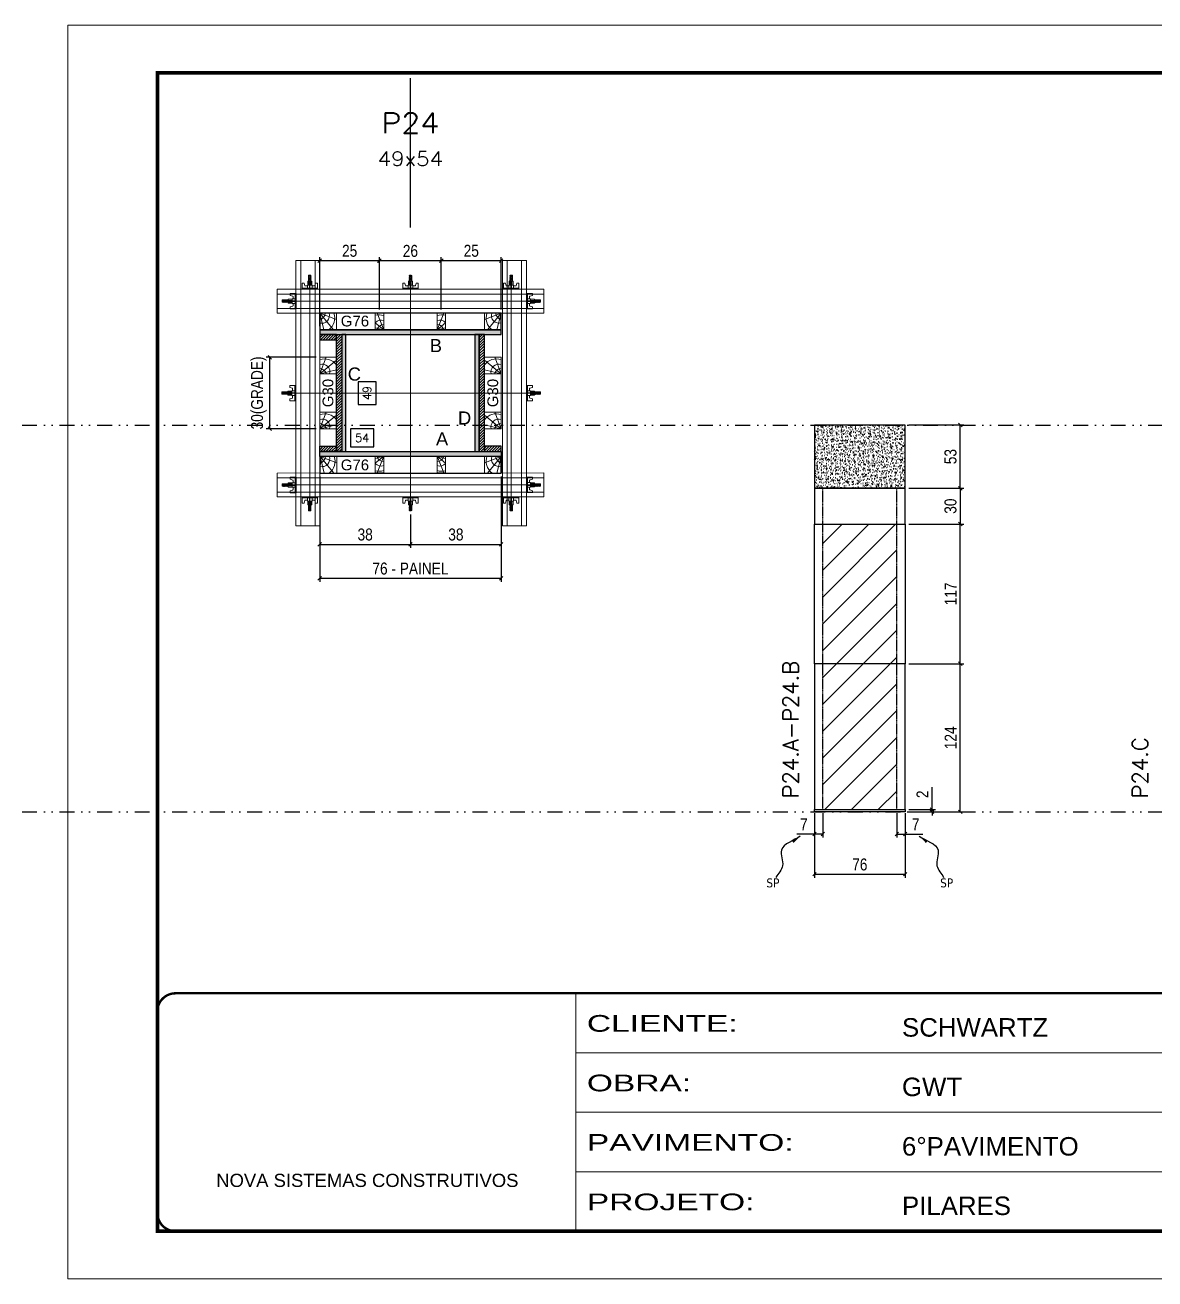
# Model space of a CAD drawing. Extents: x 13770 to 23315, y 867 to 16997.
# Drawn here: x 19119 to 20065, y 8907 to 9957 of the extents above; entities that cross this region are included whole.
import ezdxf
from ezdxf.enums import TextEntityAlignment as Align

# ---------------------------------------------------------------- set-up
doc = ezdxf.new("R2010")
doc.units = 0
for name, pattern in [('CONTINUO', [0]), ('DASHED', [0.75, 0.5, -0.25]), ('DIVIDE2', [0.625, 0.25, -0.125, 0, -0.125, 0, -0.125]), ('HIDDEN', [0.375, 0.25, -0.125])]:
    doc.linetypes.add(name, pattern=pattern)
for name, color, linetype in [('CHAPA', 1, 'Continuous'), ('COTA', 241, 'Continuous'), ('MEIO_PONT', 93, 'Continuous'), ('Nível', 160, 'Continuous'), ('Painéis', 200, 'Continuous'), ('SARRAFO', 251, 'Continuous'), ('Sarrafo de Pressão', 42, 'HIDDEN'), ('texto', 7, 'Continuous'), ('Texto de Titulo', 7, 'Continuous'), ('Texto Qtd Sarr', 242, 'Continuous'), ('TEXTO_GERAL', 7, 'Continuous')]:
    doc.layers.add(name, color=color, linetype=linetype)
for name, color, linetype, lineweight in [('Folhas', 255, 'Continuous', 9), ('Hachura', 251, 'Continuous', 9), ('Madeira', 126, 'Continuous', 18), ('Perfil Metálico', 224, 'Continuous', 18), ('SARRAFO DE PRESSAO', 251, 'DASHED', 9), ('Texto Seção', 7, 'Continuous', 15)]:
    doc.layers.add(name, color=color, linetype=linetype, lineweight=lineweight)
doc.styles.add('ARIAL', font='arial.ttf')
doc.styles.add('COTA TECNICA', font='techl___.ttf', dxfattribs={"height": 10})
doc.styles.add('COTA TECNICA 2X', font='techl___.ttf', dxfattribs={"height": 10})
doc.styles.add('COTA TECNICA-50', font='techl___.ttf', dxfattribs={"height": 10})
doc.styles.add('REGUA-120', font='ROMANS.shx', dxfattribs={"height": 15})
doc.styles.add('ROMANS', font='romans.shx')
doc.styles.add('SANSSERIF', font='sas_____.pfb')
doc.styles.get("Standard").update_dxf_attribs({"font": 'arial.ttf'})
doc.styles.add('Tecnologia', font='')
doc.styles.get('Tecnologia').set_extended_font_data('Forgotten Futurist')
doc.dimstyles.new('COTA PAINEL-50', dxfattribs={"dimtxt": 10, "dimasz": 3, "dimexe": 3, "dimexo": 3, "dimgap": 3, "dimtad": 1, "dimdec": 1, "dimzin": 12, "dimdsep": 46, "dimtxsty": 'COTA TECNICA-50', "dimblk1": 'OBLIQUE', "dimblk2": 'OBLIQUE', "dimsah": 1, "dimcen": 0.9, "dimclrd": 4, "dimclre": 4, "dimclrt": 240, "dimadec": 1, "dimazin": 3, "dimtfac": 1, "dimtdec": 1, "dimtmove": 0, "dimatfit": 3, "dimfxl": 1, "dimtolj": 1, "dimtzin": 12, "dimarcsym": 0})
doc.dimstyles.new('PAINEL', dxfattribs={"dimtxt": 10, "dimasz": 3, "dimexe": 3, "dimexo": 3, "dimgap": 3, "dimtad": 1, "dimdec": 1, "dimzin": 12, "dimdsep": 46, "dimtxsty": 'COTA TECNICA', "dimblk1": 'OBLIQUE', "dimblk2": 'OBLIQUE', "dimsah": 1, "dimcen": 0.9, "dimclrd": 4, "dimclre": 4, "dimclrt": 240, "dimadec": 1, "dimazin": 3, "dimtfac": 1, "dimtdec": 1, "dimtmove": 0, "dimatfit": 3, "dimfxl": 1, "dimtolj": 1, "dimtzin": 12, "dimarcsym": 0})
doc.dimstyles.new('SECAO PILAR', dxfattribs={"dimtxt": 10, "dimasz": 3, "dimexe": 3, "dimexo": 3, "dimgap": 3, "dimtad": 1, "dimdec": 1, "dimlfac": 0.5, "dimzin": 12, "dimdsep": 46, "dimtxsty": 'COTA TECNICA 2X', "dimblk1": 'OBLIQUE', "dimblk2": 'OBLIQUE', "dimsah": 1, "dimcen": 0.9, "dimclrd": 256, "dimclre": 256, "dimclrt": 256, "dimadec": 1, "dimazin": 3, "dimtfac": 1, "dimtdec": 1, "dimtmove": 0, "dimatfit": 3, "dimfxl": 1, "dimtolj": 1, "dimtzin": 12, "dimarcsym": 0})
doc.dimstyles.new('SECÇÃO 2', dxfattribs={"dimtxt": 7, "dimasz": 6, "dimexe": 0.18, "dimexo": 2, "dimgap": -4, "dimtad": 3, "dimdec": 1, "dimlfac": 0.5, "dimzin": 12, "dimdsep": 46, "dimtxsty": 'ROMANS', "dimblk": 'ARCHTICK', "dimcen": 0.09, "dimse1": 1, "dimse2": 1, "dimsd1": 1, "dimsd2": 1, "dimclrd": 180, "dimclre": 5, "dimclrt": 1, "dimadec": 0, "dimazin": 3, "dimtfac": 1, "dimtdec": 1, "dimtofl": 0, "dimtmove": 0, "dimatfit": 3, "dimldrblk": 'ARCHTICK', "dimfxl": 1, "dimtolj": 1, "dimtzin": 0, "dimarcsym": 0})
doc.dimstyles.get("Standard").update_dxf_attribs({"dimtxt": 0.18, "dimasz": 0.18, "dimexe": 0.18, "dimexo": 0.0625, "dimgap": 0.09, "dimtad": 0, "dimtih": 1, "dimtoh": 1, "dimdec": 4, "dimzin": 0, "dimdsep": 46, "dimtxsty": 'Standard', "dimcen": 0.09, "dimadec": 0, "dimazin": 0, "dimtfac": 1, "dimtdec": 4, "dimtofl": 0, "dimtmove": 0, "dimatfit": 3, "dimfxl": 1, "dimtolj": 1, "dimtzin": 0, "dimarcsym": 0})

# ---------------------------------------------------------------- blocks, each defined once
blk = doc.blocks.new('9999999999')
at = {"color": 30, "linetype": 'CONTINUO'}
for p, q in [((98564.6, 34230.2), (98564.6, 34429.4)), ((98564.6, 34379.6), (99584, 34379.6)), ((98564.6, 34329.8), (99488, 34329.8)), ((99584, 34329.8), (99488, 34329.8)), ((99488, 34329.8), (99488, 34230.2)), ((98564.6, 34280), (99488, 34280))]:
    blk.add_line(p, q, dxfattribs=at)
at = {"color": 30, "linetype": 'CONTINUO', "const_width": 2}
blk.add_lwpolyline([(99584, 34230.2), (99584, 34414.4, 0.414214), (99569, 34429.4), (98229, 34429.4, 0.414214), (98214, 34414.4), (98214, 34245.2, 0.414214), (98229, 34230.2), (99584, 34230.2)], format="xyb", dxfattribs=at)
at = {"layer": 'Folhas'}
blk.add_lwpolyline([(98139, 34190.2), (99624, 34190.2), (99624, 35240.2), (98139, 35240.2)], close=True, dxfattribs=at)
at = {"layer": 'Folhas', "color": 30, "const_width": 3}
blk.add_lwpolyline([(98214, 34230.2), (99584, 34230.2), (99584, 35200.2), (98214, 35200.2)], close=True, dxfattribs=at)
at = {"color": 7, "linetype": 'Continuous', "ltscale": 5, "style": 'ARIAL'}
for s, height, p in [('SCHWARTZ', 15.48, (98837.7, 34393.1)), ('GWT', 15.48, (98837.7, 34343.3)), ('6°PAVIMENTO', 15.483, (98837.7, 34293.5)), ('NOVA SISTEMAS CONSTRUTIVOS', 11.059, (98263.2, 34267.2)), ('PILARES', 15.48, (98837.7, 34243.7))]:
    blk.add_text(s, height=height, dxfattribs=at).set_placement(p)
at = {"layer": 'Folhas', "color": 7, "style": 'Tecnologia', "width": 1.5}
for s, p in [('CLIENTE:', (98573.7, 34397.2)), ('OBRA:', (98573.7, 34347.3)), ('PAVIMENTO:', (98573.7, 34297.5)), ('PROJETO:', (98573.7, 34247.7))]:
    blk.add_text(s, height=14, dxfattribs=at).set_placement(p)
blk = doc.blocks.new('titulo1')
at = {"layer": 'Defpoints', "color": 252, "linetype": 'HIDDEN', "ltscale": 2}
blk.add_line((0, 0), (0, 125), dxfattribs=at)
at = {"layer": 'Defpoints', "style": 'ROMANS', "oblique": 15}
blk.add_attdef('FOLHA', text='', height=10, dxfattribs=at).set_placement((0, 15.6), align=Align.MIDDLE_CENTER)
at = {"layer": 'Texto Qtd Sarr', "color": 3, "style": 'ROMANS', "oblique": 15}
for tag, height, p in [('TITULO', 17, (0, 71.4)), ('SEÇÃO', 12, (0, 41.5))]:
    blk.add_attdef(tag, text='', height=height, dxfattribs=at).set_placement(p, align=Align.MIDDLE_CENTER)
blk = doc.blocks.new('_Oblique')
at = {"color": 0, "linetype": 'ByBlock', "lineweight": -2}
blk.add_line((-0.5, -0.5), (0.5, 0.5), dxfattribs=at)
blk = doc.blocks.new('*D499')
at = {"layer": 'COTA', "color": 4, "lineweight": -2, "transparency": 16777216}
for p, q in [((19779.9, 9297.2), (19779.9, 9243)), ((19855.9, 9297.2), (19855.9, 9243)), ((19779.9, 9246), (19855.9, 9246))]:
    blk.add_line(p, q, dxfattribs=at)
at = {"layer": 'Defpoints', "color": 0, "transparency": 16777216}
for p in [(19779.9, 9300.2), (19855.9, 9300.2), (19855.9, 9246)]:
    blk.add_point(p, dxfattribs=at)
at = {"layer": 'COTA', "color": 4, "lineweight": -2, "transparency": 16777216, "xscale": 3, "yscale": 3, "zscale": 3, "rotation": 180}
blk.add_blockref('_Oblique', (19779.9, 9246), dxfattribs=at)
at = {"layer": 'COTA', "color": 4, "lineweight": -2, "transparency": 16777216, "xscale": 3, "yscale": 3, "zscale": 3}
blk.add_blockref('_Oblique', (19855.9, 9246), dxfattribs=at)
at = {"layer": 'COTA', "color": 240, "transparency": 16777216, "insert": (19817.9, 9254.1), "char_height": 10, "attachment_point": 5, "style": 'COTA TECNICA'}
blk.add_mtext('\\A1;76', dxfattribs=at)
blk = doc.blocks.new('*D500')
at = {"layer": 'COTA', "color": 4, "lineweight": -2, "transparency": 16777216}
for p, q in [((19858.9, 9422.2), (19905.1, 9422.2)), ((19902.1, 9298.2), (19902.1, 9422.2)), ((19858.9, 9298.2), (19905.1, 9298.2))]:
    blk.add_line(p, q, dxfattribs=at)
at = {"layer": 'Defpoints', "color": 0, "transparency": 16777216}
for p in [(19855.9, 9422.2), (19902.1, 9422.2), (19855.9, 9298.2)]:
    blk.add_point(p, dxfattribs=at)
at = {"layer": 'COTA', "color": 4, "lineweight": -2, "transparency": 16777216, "xscale": 3, "yscale": 3, "zscale": 3}
for p, rotation in [((19902.1, 9422.2), 90), ((19902.1, 9298.2), 270)]:
    blk.add_blockref('_Oblique', p, dxfattribs=dict(at, rotation=rotation))
at = {"layer": 'COTA', "color": 240, "transparency": 16777216, "insert": (19894, 9360.2), "char_height": 10, "attachment_point": 5, "rotation": 90, "style": 'COTA TECNICA-50'}
blk.add_mtext('\\A1;124', dxfattribs=at)
blk = doc.blocks.new('*D501')
at = {"layer": 'COTA', "color": 4, "lineweight": -2, "transparency": 16777216}
for p, q in [((19878.4, 9300.2), (19878.4, 9319)), ((19858.9, 9300.2), (19881.4, 9300.2)), ((19858.9, 9298.2), (19881.4, 9298.2)), ((19878.4, 9298.2), (19878.4, 9300.2)), ((19878.4, 9298.2), (19878.4, 9295.2))]:
    blk.add_line(p, q, dxfattribs=at)
at = {"layer": 'Defpoints', "color": 0, "transparency": 16777216}
for p in [(19855.9, 9300.2), (19855.9, 9298.2), (19878.4, 9298.2)]:
    blk.add_point(p, dxfattribs=at)
at = {"layer": 'COTA', "color": 4, "lineweight": -2, "transparency": 16777216, "xscale": 3, "yscale": 3, "zscale": 3}
for p, rotation in [((19878.4, 9300.2), 270), ((19878.4, 9298.2), 90)]:
    blk.add_blockref('_Oblique', p, dxfattribs=dict(at, rotation=rotation))
at = {"layer": 'COTA', "color": 240, "transparency": 16777216, "insert": (19870.4, 9312.9), "char_height": 10, "attachment_point": 5, "rotation": 90, "style": 'COTA TECNICA-50'}
blk.add_mtext('\\A1;2', dxfattribs=at)
blk = doc.blocks.new('*D511')
at = {"layer": 'COTA', "color": 4, "linetype": 'ByBlock', "lineweight": -2, "transparency": 16777216}
for p, q in [((19858.9, 9539.2), (19905.1, 9539.2)), ((19902.1, 9422.2), (19902.1, 9539.2)), ((19858.9, 9422.2), (19905.1, 9422.2))]:
    blk.add_line(p, q, dxfattribs=at)
at = {"layer": 'Defpoints', "color": 0, "linetype": 'ByBlock', "transparency": 16777216}
for p in [(19855.9, 9539.2), (19902.1, 9539.2), (19855.9, 9422.2)]:
    blk.add_point(p, dxfattribs=at)
at = {"layer": 'COTA', "color": 4, "linetype": 'ByBlock', "lineweight": -2, "transparency": 16777216, "xscale": 3, "yscale": 3, "zscale": 3}
for p, rotation in [((19902.1, 9539.2), 90), ((19902.1, 9422.2), 270)]:
    blk.add_blockref('_Oblique', p, dxfattribs=dict(at, rotation=rotation))
at = {"layer": 'COTA', "color": 240, "linetype": 'ByBlock', "transparency": 16777216, "insert": (19894, 9480.7), "char_height": 10, "attachment_point": 5, "rotation": 90, "style": 'COTA TECNICA'}
blk.add_mtext('\\A1;117', dxfattribs=at)
blk = doc.blocks.new('*D502')
at = {"layer": 'COTA', "color": 4, "lineweight": -2, "transparency": 16777216}
for p, q in [((19779.9, 9295.2), (19779.9, 9276.6)), ((19786.9, 9297.2), (19786.9, 9276.6)), ((19779.9, 9279.6), (19765.1, 9279.6)), ((19786.9, 9279.6), (19779.9, 9279.6))]:
    blk.add_line(p, q, dxfattribs=at)
at = {"layer": 'Defpoints', "color": 0, "transparency": 16777216}
for p in [(19779.9, 9298.2), (19786.9, 9300.2), (19779.9, 9279.6)]:
    blk.add_point(p, dxfattribs=at)
at = {"layer": 'COTA', "color": 4, "lineweight": -2, "transparency": 16777216, "xscale": 3, "yscale": 3, "zscale": 3, "rotation": 180}
blk.add_blockref('_Oblique', (19779.9, 9279.6), dxfattribs=at)
at = {"layer": 'COTA', "color": 4, "lineweight": -2, "transparency": 16777216, "xscale": 3, "yscale": 3, "zscale": 3}
blk.add_blockref('_Oblique', (19786.9, 9279.6), dxfattribs=at)
at = {"layer": 'COTA', "color": 240, "transparency": 16777216, "insert": (19771, 9287.7), "char_height": 10, "attachment_point": 5, "style": 'COTA TECNICA-50'}
blk.add_mtext('\\A1;7', dxfattribs=at)
blk = doc.blocks.new('*D503')
at = {"layer": 'COTA', "color": 4, "lineweight": -2, "transparency": 16777216}
for p, q in [((19848.9, 9297.2), (19848.9, 9276.6)), ((19855.9, 9295.2), (19855.9, 9276.6)), ((19848.9, 9279.6), (19855.9, 9279.6)), ((19855.9, 9279.6), (19870.6, 9279.6))]:
    blk.add_line(p, q, dxfattribs=at)
at = {"layer": 'Defpoints', "color": 0, "transparency": 16777216}
for p in [(19848.9, 9300.2), (19855.9, 9298.2), (19855.9, 9279.6)]:
    blk.add_point(p, dxfattribs=at)
at = {"layer": 'COTA', "color": 4, "lineweight": -2, "transparency": 16777216, "xscale": 3, "yscale": 3, "zscale": 3, "rotation": 180}
blk.add_blockref('_Oblique', (19848.9, 9279.6), dxfattribs=at)
at = {"layer": 'COTA', "color": 4, "lineweight": -2, "transparency": 16777216, "xscale": 3, "yscale": 3, "zscale": 3}
blk.add_blockref('_Oblique', (19855.9, 9279.6), dxfattribs=at)
at = {"layer": 'COTA', "color": 240, "transparency": 16777216, "insert": (19864.7, 9287.7), "char_height": 10, "attachment_point": 5, "style": 'COTA TECNICA-50'}
blk.add_mtext('\\A1;7', dxfattribs=at)
blk = doc.blocks.new('*D504')
at = {"layer": 'COTA', "color": 4, "lineweight": -2, "transparency": 16777216}
for p, q in [((19858.9, 9622.2), (19905.1, 9622.2)), ((19902.1, 9569.2), (19902.1, 9622.2)), ((19858.9, 9569.2), (19905.1, 9569.2))]:
    blk.add_line(p, q, dxfattribs=at)
at = {"layer": 'Defpoints', "color": 0, "transparency": 16777216}
for p in [(19855.9, 9622.2), (19902.1, 9622.2), (19855.9, 9569.2)]:
    blk.add_point(p, dxfattribs=at)
at = {"layer": 'COTA', "color": 4, "lineweight": -2, "transparency": 16777216, "xscale": 3, "yscale": 3, "zscale": 3}
for p, rotation in [((19902.1, 9622.2), 90), ((19902.1, 9569.2), 270)]:
    blk.add_blockref('_Oblique', p, dxfattribs=dict(at, rotation=rotation))
at = {"layer": 'COTA', "color": 240, "transparency": 16777216, "insert": (19893.9, 9595.7), "char_height": 10, "attachment_point": 5, "rotation": 90, "style": 'COTA TECNICA'}
blk.add_mtext('\\A1;53', dxfattribs=at)
blk = doc.blocks.new('*D641')
at = {"layer": 'COTA', "color": 180, "lineweight": -2, "transparency": 16777216}
for p, q in [((19412.6, 9658.4), (19397.6, 9658.4)), ((19397.6, 9658.4), (19397.6, 9639.4)), ((19412.6, 9639.4), (19412.6, 9658.4)), ((19397.6, 9639.4), (19412.6, 9639.4))]:
    blk.add_line(p, q, dxfattribs=at)
at = {"layer": 'Defpoints', "color": 0, "transparency": 16777216}
for p in [(19414.7, 9697.9), (19414.7, 9599.9), (19416.6, 9599.9)]:
    blk.add_point(p, dxfattribs=at)
at = {"layer": 'COTA', "color": 1, "transparency": 16777216, "insert": (19405.1, 9648.9), "char_height": 7, "attachment_point": 5, "rotation": 90, "style": 'ROMANS'}
blk.add_mtext('\\A1;49', dxfattribs=at)
blk = doc.blocks.new('_ArchTick')
at = {"color": 0, "linetype": 'ByBlock', "const_width": 0.15}
blk.add_lwpolyline([(-0.5, -0.5), (0.5, 0.5)], dxfattribs=at)
blk = doc.blocks.new('*D642')
at = {"layer": 'COTA', "color": 180, "lineweight": -2, "transparency": 16777216}
for p, q in [((19410.8, 9618.9), (19391.1, 9618.9)), ((19391.1, 9618.9), (19391.1, 9603.9)), ((19410.8, 9603.9), (19410.8, 9618.9)), ((19391.1, 9603.9), (19410.8, 9603.9))]:
    blk.add_line(p, q, dxfattribs=at)
at = {"layer": 'Defpoints', "color": 0, "transparency": 16777216}
for p in [(19387.4, 9599.9), (19495.4, 9599.9), (19495.4, 9599.9)]:
    blk.add_point(p, dxfattribs=at)
at = {"layer": 'COTA', "color": 1, "transparency": 16777216, "insert": (19401, 9611.4), "char_height": 7, "attachment_point": 5, "style": 'ROMANS'}
blk.add_mtext('\\A1;54', dxfattribs=at)
blk = doc.blocks.new('*D643')
at = {"layer": 'COTA', "lineweight": -2, "transparency": 16777216}
for p, q in [((19365.4, 9578.9), (19365.4, 9490.8)), ((19517.4, 9579), (19517.4, 9490.8)), ((19365.4, 9493.8), (19517.4, 9493.8))]:
    blk.add_line(p, q, dxfattribs=at)
at = {"layer": 'Defpoints', "color": 0, "transparency": 16777216}
for p in [(19365.4, 9581.9), (19517.4, 9582), (19517.4, 9493.8)]:
    blk.add_point(p, dxfattribs=at)
at = {"layer": 'COTA', "lineweight": -2, "transparency": 16777216, "xscale": 3, "yscale": 3, "zscale": 3, "rotation": 180}
blk.add_blockref('_Oblique', (19365.4, 9493.8), dxfattribs=at)
at = {"layer": 'COTA', "lineweight": -2, "transparency": 16777216, "xscale": 3, "yscale": 3, "zscale": 3}
blk.add_blockref('_Oblique', (19517.4, 9493.8), dxfattribs=at)
at = {"layer": 'COTA', "transparency": 16777216, "insert": (19441.4, 9501.9), "char_height": 10, "attachment_point": 5, "style": 'COTA TECNICA 2X'}
blk.add_mtext('\\A1;76 - PAINEL', dxfattribs=at)
blk = doc.blocks.new('*D644')
at = {"layer": 'COTA', "lineweight": -2, "transparency": 16777216}
for p, q in [((19362.4, 9678.9), (19320.6, 9678.9)), ((19323.6, 9619), (19323.6, 9678.9)), ((19362.5, 9619), (19320.6, 9619))]:
    blk.add_line(p, q, dxfattribs=at)
at = {"layer": 'Defpoints', "color": 0, "transparency": 16777216}
for p in [(19323.6, 9678.9), (19365.4, 9678.9), (19365.5, 9619)]:
    blk.add_point(p, dxfattribs=at)
at = {"layer": 'COTA', "lineweight": -2, "transparency": 16777216, "xscale": 3, "yscale": 3, "zscale": 3}
for p, rotation in [((19323.6, 9678.9), 90), ((19323.6, 9619), 270)]:
    blk.add_blockref('_Oblique', p, dxfattribs=dict(at, rotation=rotation))
at = {"layer": 'COTA', "transparency": 16777216, "insert": (19314.4, 9649), "char_height": 10, "attachment_point": 5, "rotation": 90, "style": 'COTA TECNICA 2X'}
blk.add_mtext('\\A1;30(GRADE)', dxfattribs=at)
blk = doc.blocks.new('*D645')
at = {"layer": 'COTA', "lineweight": -2, "transparency": 16777216}
for p, q in [((19365.4, 9578.9), (19365.4, 9519.2)), ((19441.5, 9547.1), (19441.5, 9519.2)), ((19365.4, 9522.2), (19441.5, 9522.2))]:
    blk.add_line(p, q, dxfattribs=at)
at = {"layer": 'Defpoints', "color": 0, "transparency": 16777216}
for p in [(19365.4, 9581.9), (19441.5, 9550.1), (19441.5, 9522.2)]:
    blk.add_point(p, dxfattribs=at)
at = {"layer": 'COTA', "lineweight": -2, "transparency": 16777216, "xscale": 3, "yscale": 3, "zscale": 3, "rotation": 180}
blk.add_blockref('_Oblique', (19365.4, 9522.2), dxfattribs=at)
at = {"layer": 'COTA', "lineweight": -2, "transparency": 16777216, "xscale": 3, "yscale": 3, "zscale": 3}
blk.add_blockref('_Oblique', (19441.5, 9522.2), dxfattribs=at)
at = {"layer": 'COTA', "transparency": 16777216, "insert": (19403.5, 9530.4), "char_height": 10, "attachment_point": 5, "style": 'COTA TECNICA 2X'}
blk.add_mtext('\\A1;38', dxfattribs=at)
blk = doc.blocks.new('*D646')
at = {"layer": 'COTA', "lineweight": -2, "transparency": 16777216}
for p, q in [((19517.4, 9578.9), (19517.4, 9519.2)), ((19441.5, 9547.1), (19441.5, 9519.2)), ((19441.5, 9522.2), (19517.4, 9522.2))]:
    blk.add_line(p, q, dxfattribs=at)
at = {"layer": 'Defpoints', "color": 0, "transparency": 16777216}
for p in [(19517.4, 9581.9), (19441.5, 9550.1), (19517.4, 9522.2)]:
    blk.add_point(p, dxfattribs=at)
at = {"layer": 'COTA', "lineweight": -2, "transparency": 16777216, "xscale": 3, "yscale": 3, "zscale": 3, "rotation": 180}
blk.add_blockref('_Oblique', (19441.5, 9522.2), dxfattribs=at)
at = {"layer": 'COTA', "lineweight": -2, "transparency": 16777216, "xscale": 3, "yscale": 3, "zscale": 3}
blk.add_blockref('_Oblique', (19517.4, 9522.2), dxfattribs=at)
at = {"layer": 'COTA', "transparency": 16777216, "insert": (19479.5, 9530.4), "char_height": 10, "attachment_point": 5, "style": 'COTA TECNICA 2X'}
blk.add_mtext('\\A1;38', dxfattribs=at)
blk = doc.blocks.new('PONTALETE')
at = {"layer": 'Madeira'}
for q in [(2.71, 7), (7, 5.76), (7, 1.74)]:
    blk.add_line((0, 0), q, dxfattribs=at)
blk.add_lwpolyline([(0, 0), (7, 0), (7, 7), (0, 7)], close=True, dxfattribs=at)
for centre, radius, start, end in [((2.04, 0.06), 6.23, 37.2818, 109.0913), ((1.09, 0.9), 3.19, 343.603, 109.9847), ((-0.21, -0.78), 3.09, 14.6322, 86.0383)]:
    blk.add_arc(centre, radius, start, end, dxfattribs=at)
blk = doc.blocks.new('*D647')
at = {"layer": 'COTA', "lineweight": -2, "transparency": 16777216}
for p, q in [((19365.4, 9704.9), (19365.4, 9762.8)), ((19365.4, 9759.8), (19415.5, 9759.8)), ((19415.5, 9718.9), (19415.5, 9762.8))]:
    blk.add_line(p, q, dxfattribs=at)
at = {"layer": 'Defpoints', "color": 0, "transparency": 16777216}
for p in [(19415.5, 9759.8), (19415.5, 9715.9), (19365.4, 9701.9)]:
    blk.add_point(p, dxfattribs=at)
at = {"layer": 'COTA', "lineweight": -2, "transparency": 16777216, "xscale": 3, "yscale": 3, "zscale": 3, "rotation": 180}
blk.add_blockref('_Oblique', (19365.4, 9759.8), dxfattribs=at)
at = {"layer": 'COTA', "lineweight": -2, "transparency": 16777216, "xscale": 3, "yscale": 3, "zscale": 3}
blk.add_blockref('_Oblique', (19415.5, 9759.8), dxfattribs=at)
at = {"layer": 'COTA', "transparency": 16777216, "insert": (19390.5, 9768), "char_height": 10, "attachment_point": 5, "style": 'COTA TECNICA 2X'}
blk.add_mtext('\\A1;25', dxfattribs=at)
blk = doc.blocks.new('MEIO PONTALETE')
at = {"layer": 'Madeira'}
for q in [(2.71, 7), (3.5, 2.88), (3.5, 0.87)]:
    blk.add_line((0, 0), q, dxfattribs=at)
blk.add_lwpolyline([(0, 0), (3.5, 0), (3.5, 7), (0, 7)], close=True, dxfattribs=at)
for centre, radius, start, end in [((2.04, 0.06), 6.23, 76.4499, 109.0913), ((1.09, 0.9), 3.19, 40.9063, 109.9847), ((-0.21, -0.78), 3.09, 14.6322, 86.0383)]:
    blk.add_arc(centre, radius, start, end, dxfattribs=at)
blk = doc.blocks.new('C')
at = {"layer": 'Hachura', "color": 0}
for p, q in [((0, 3.22), (0, -3.22)), ((0.45, 3.22), (0, 3.22)), ((0.46, 3.16), (0, 3.16)), ((0.46, 3.05), (0, 3.05)), ((0.46, 2.88), (0, 2.88)), ((0, 2.75), (0, -1.16)), ((0.46, 2.65), (0, 2.65)), ((0.46, 2.23), (0, 2.23)), ((0.46, 1.51), (0, 1.51)), ((0.39, 0.49), (0.17, 0.49)), ((0.45, -3.23), (0.45, 3.22)), ((0.45, 3.22), (2.58, 3.22)), ((1.74, 0.97), (0.45, 0.97)), ((1.45, 0.1), (0.45, 0.1)), ((1.35, 1.94), (1.35, 0.96)), ((2.58, 2.39), (1.47, 2.09)), ((1.74, -0.97), (1.74, 0.97)), ((1.74, 0.97), (1.74, 0.84)), ((1.74, 0.97), (1.74, 0.84)), ((1.74, 0.84), (3.35, 0.84)), ((3.35, 0.45), (1.74, 0.45)), ((2.58, 3.22), (2.58, 2.39)), ((3.32, 0.84), (3.32, -0.84)), ((3.35, 0.84), (3.35, -0.84)), ((3.68, 0.45), (3.35, 0.45)), ((3.84, -0.52), (3.35, 0.45)), ((3.35, 0.06), (3.67, -0.57)), ((3.68, 0.45), (4.16, -0.52)), ((3.72, 0.5), (4.25, -0.57)), ((4.37, -0.55), (3.83, 0.53)), ((4.15, 0.45), (3.93, 0.45)), ((4.42, -0.52), (3.93, 0.45)), ((4.15, 0.45), (4.26, 0.45)), ((4.26, 0.45), (4.74, -0.52)), ((4.3, 0.5), (4.83, -0.57)), ((4.95, -0.55), (4.41, 0.53)), ((4.51, 0.45), (4.84, 0.45)), ((5, -0.52), (4.51, 0.45)), ((4.84, 0.45), (5.32, -0.52)), ((4.88, 0.5), (5.41, -0.57)), ((5.53, -0.55), (4.99, 0.53)), ((5.58, -0.52), (5.09, 0.45)), ((5.42, 0.45), (5.09, 0.45)), ((5.58, -0.52), (5.09, 0.45)), ((5.42, 0.45), (5.74, -0.19)), ((5.46, 0.5), (5.74, -0.07)), ((5.74, 0.19), (5.57, 0.53)), ((5.74, 0.32), (5.68, 0.45)), ((5.68, 0.45), (5.74, 0.45)), ((5.74, 0.45), (5.9, 0.29)), ((5.74, 0.45), (5.74, -0.52)), ((5.9, -0.36), (5.9, 0.29)), ((0.45, 0), (0, 0)), ((0.46, -1.52), (0, -1.52)), ((0.46, -2.23), (0, -2.23)), ((0.46, -2.65), (0, -2.65)), ((0.46, -2.88), (0, -2.88)), ((0.46, -3.05), (0, -3.05)), ((0.46, -3.16), (0, -3.16)), ((0, -3.22), (2.57, -3.22)), ((0.08, -0.48), (0.29, -0.48)), ((0.29, -0.48), (0.4, -0.48)), ((0.45, 0), (0.45, -0.97)), ((0.45, -0.16), (1.45, -0.16)), ((0.45, -0.65), (0.45, -0.32)), ((0.45, -3.23), (0.45, -0.65)), ((0.45, -0.97), (1.74, -0.97)), ((1.35, -1.94), (1.35, -0.97)), ((2.58, -2.39), (1.47, -2.1)), ((3.35, -0.32), (1.74, -0.32)), ((3.35, -0.84), (1.74, -0.84)), ((2.58, -3.23), (2.58, -2.39)), ((3.35, -0.07), (3.58, -0.52)), ((3.35, -0.52), (3.58, -0.52)), ((3.84, -0.52), (4.16, -0.52)), ((4.42, -0.52), (4.74, -0.52)), ((4.63, -0.52), (4.74, -0.52)), ((5, -0.52), (5.32, -0.52)), ((5.58, -0.52), (5.74, -0.52)), ((5.74, -0.52), (5.9, -0.36)), ((5.74, -0.52), (5.74, -0.52))]:
    blk.add_line(p, q, dxfattribs=at)
for centre, radius, start, end in [((1.52, 1.94), 0.161, 104.7436, 180), ((1.44, -0.03), 0.129, 272.695, 87.305), ((3.81, 0.39), 0.143, 25.5688, 154.4312), ((4.39, 0.39), 0.143, 25.5688, 154.4312), ((4.97, 0.39), 0.143, 25.5688, 154.4312), ((5.55, 0.39), 0.143, 25.5688, 154.4312), ((0.17, -0.37), 0.174, 221.744, 317.8592), ((1.52, -1.94), 0.161, 180, 255.2564), ((3.71, -0.4), 0.174, 222.1408, 318.256), ((4.29, -0.4), 0.174, 222.1408, 318.256), ((4.87, -0.4), 0.174, 222.1408, 318.256), ((5.45, -0.4), 0.174, 222.1408, 318.256), ((5.61, -0.4), 0.174, 317.8592, 318.256)]:
    blk.add_arc(centre, radius, start, end, dxfattribs=at)
blk = doc.blocks.new('*D648')
at = {"layer": 'COTA', "lineweight": -2, "transparency": 16777216}
for p, q in [((19415.4, 9718.9), (19415.4, 9762.8)), ((19415.4, 9759.8), (19467.3, 9759.8)), ((19467.3, 9718.9), (19467.3, 9762.8))]:
    blk.add_line(p, q, dxfattribs=at)
at = {"layer": 'Defpoints', "color": 0, "transparency": 16777216}
for p in [(19467.3, 9759.8), (19415.4, 9715.9), (19467.3, 9715.9)]:
    blk.add_point(p, dxfattribs=at)
at = {"layer": 'COTA', "lineweight": -2, "transparency": 16777216, "xscale": 3, "yscale": 3, "zscale": 3, "rotation": 180}
blk.add_blockref('_Oblique', (19415.4, 9759.8), dxfattribs=at)
at = {"layer": 'COTA', "lineweight": -2, "transparency": 16777216, "xscale": 3, "yscale": 3, "zscale": 3}
blk.add_blockref('_Oblique', (19467.3, 9759.8), dxfattribs=at)
at = {"layer": 'COTA', "transparency": 16777216, "insert": (19441.4, 9767.9), "char_height": 10, "attachment_point": 5, "style": 'COTA TECNICA 2X'}
blk.add_mtext('\\A1;26', dxfattribs=at)
blk = doc.blocks.new('*D649')
at = {"layer": 'COTA', "lineweight": -2, "transparency": 16777216}
for p, q in [((19467.3, 9718.9), (19467.3, 9762.8)), ((19467.3, 9759.8), (19517.4, 9759.8)), ((19517.4, 9718.9), (19517.4, 9762.8))]:
    blk.add_line(p, q, dxfattribs=at)
at = {"layer": 'Defpoints', "color": 0, "transparency": 16777216}
for p in [(19517.4, 9759.8), (19467.3, 9715.9), (19517.4, 9715.9)]:
    blk.add_point(p, dxfattribs=at)
at = {"layer": 'COTA', "lineweight": -2, "transparency": 16777216, "xscale": 3, "yscale": 3, "zscale": 3, "rotation": 180}
blk.add_blockref('_Oblique', (19467.3, 9759.8), dxfattribs=at)
at = {"layer": 'COTA', "lineweight": -2, "transparency": 16777216, "xscale": 3, "yscale": 3, "zscale": 3}
blk.add_blockref('_Oblique', (19517.4, 9759.8), dxfattribs=at)
at = {"layer": 'COTA', "transparency": 16777216, "insert": (19492.4, 9768), "char_height": 10, "attachment_point": 5, "style": 'COTA TECNICA 2X'}
blk.add_mtext('\\A1;25', dxfattribs=at)
blk = doc.blocks.new('*D852')
at = {"layer": 'COTA', "color": 4, "lineweight": -2, "transparency": 16777216}
for p, q in [((19858.9, 9569.2), (19905.1, 9569.2)), ((19902.1, 9569.2), (19902.1, 9539.2)), ((19858.9, 9539.2), (19905.1, 9539.2))]:
    blk.add_line(p, q, dxfattribs=at)
at = {"layer": 'Defpoints', "color": 0, "transparency": 16777216}
for p in [(19855.9, 9569.2), (19855.9, 9539.2), (19902.1, 9539.2)]:
    blk.add_point(p, dxfattribs=at)
at = {"layer": 'COTA', "color": 4, "lineweight": -2, "transparency": 16777216, "xscale": 3, "yscale": 3, "zscale": 3}
for p, rotation in [((19902.1, 9569.2), 90), ((19902.1, 9539.2), 270)]:
    blk.add_blockref('_Oblique', p, dxfattribs=dict(at, rotation=rotation))
at = {"layer": 'COTA', "color": 240, "transparency": 16777216, "insert": (19893.9, 9554.2), "char_height": 10, "attachment_point": 5, "rotation": 90, "style": 'COTA TECNICA'}
blk.add_mtext('\\A1;30', dxfattribs=at)

msp = doc.modelspace()

# ---------------------------------------------------------------- hatches: boundary and pattern name
at = {"layer": 'COTA'}
h = msp.add_hatch(dxfattribs=at)
h.set_pattern_fill('AR-CONC', color=256, scale=0.03)
h.set_pattern_definition([(50, (326.7714, -5773.8755), (5.4655401, -0.4781726), [0.5715, -6.2865]), (355, (326.7714, -5773.8755), (-1.0573026, 5.7317054), [0.4572, -5.0292175]), (100.451445, (327.227, -5773.9154), (4.4082374, 5.2535326), [0.4857003, -5.3427073]), (46.1842, (326.7714, -5772.3515), (8.1323712, -1.2612698), [0.85725, -9.42975]), (96.635558, (327.449, -5772.457), (7.122124, 7.4227837), [0.7285507, -8.0140682]), (351.18415, (326.771, -5772.3515), (7.122124, 7.4227837), [0.685799, -7.543792]), (21, (327.5334, -5772.7325), (4.5484317, -3.06795595), [0.5715, -6.2865]), (326, (327.5334, -5772.7325), (1.8540609, 5.525639), [0.4572, -5.0292]), (71.451445, (327.9124, -5772.988), (6.4024926, 2.4576831), [0.4857003, -5.3426981]), (37.5, (326.7714, -5773.8755), (0.0926581, 2.53665117), [0, -4.96824, 0, -5.1054, 0, -5.04825]), (7.5, (326.7714, -5773.8755), (2.00458988, 3.00541724), [0, -2.91084, 0, -4.85394, 0, -1.92405]), (327.5, (325.0721, -5773.8755), (4.06771786, -0.17186232), [0, -1.905, 0, -5.9436, 0, -7.8867]), (317.5, (324.31, -5773.8755), (4.44387544, 0.76279473), [0, -2.4765, 0, -3.94716, 0, -5.6007])])
h.paths.add_polyline_path([(19855.88, 9569.15), (19855.88, 9622.15), (19779.88, 9622.15), (19779.88, 9569.15)])
at = {"layer": 'Hachura'}
h = msp.add_hatch(color=256, dxfattribs=at)
h.dxf.hatch_style = 1
h.paths.add_polyline_path([(19517.42, 9697.92), (19517.42, 9701.92), (19365.42, 9701.92), (19365.42, 9697.92)])
h = msp.add_hatch(dxfattribs=at)
h.set_pattern_fill('ANSI31', color=256, scale=0.5, angle=180, style=0)
h.set_pattern_definition([(225, (10241.473, -13231.4891), (1.12253202, -1.12253202), [])])
h.paths.add_polyline_path([(19379.42, 9697.92), (19379.42, 9693.52), (19365.42, 9693.52), (19365.42, 9697.92)])
h = msp.add_hatch(dxfattribs=at)
h.set_pattern_fill('ANSI31', color=256, scale=0.5, angle=180, style=0)
h.set_pattern_definition([(225, (10241.473, -13275.4891), (1.12253202, -1.12253202), [])])
h.paths.add_polyline_path([(19379.42, 9599.92), (19383.82, 9599.92), (19383.82, 9697.92), (19379.42, 9697.92)])
h = msp.add_hatch(color=256, dxfattribs=at)
h.dxf.hatch_style = 1
h.paths.add_polyline_path([(19383.82, 9599.92), (19387.42, 9599.92), (19387.42, 9697.92), (19383.82, 9697.92)])
h = msp.add_hatch(color=256, dxfattribs=at)
h.dxf.hatch_style = 1
h.paths.add_polyline_path([(19495.42, 9599.92), (19499.02, 9599.92), (19499.02, 9697.92), (19495.42, 9697.92)])
h = msp.add_hatch(dxfattribs=at)
h.set_pattern_fill('ANSI31', color=256, scale=0.5, angle=180, style=0)
h.set_pattern_definition([(225, (10014.473, -13275.4891), (1.12253202, -1.12253202), [])])
h.paths.add_polyline_path([(19503.42, 9599.92), (19499.02, 9599.92), (19499.02, 9697.92), (19503.42, 9697.92)])
h = msp.add_hatch(dxfattribs=at)
h.set_pattern_fill('ANSI31', color=256, scale=0.5, angle=180, style=0)
h.set_pattern_definition([(225, (10241.473, -13291.4891), (1.12253202, -1.12253202), [])])
h.paths.add_polyline_path([(19379.42, 9599.92), (19379.42, 9604.32), (19365.42, 9604.32), (19365.42, 9599.92)])
h = msp.add_hatch(color=256, dxfattribs=at)
h.dxf.hatch_style = 1
h.paths.add_polyline_path([(19517.42, 9599.92), (19517.42, 9595.92), (19365.42, 9595.92), (19365.42, 9599.92)])
h = msp.add_hatch(dxfattribs=at)
h.set_pattern_fill('ANSI31', color=256, scale=0.5, angle=180, style=0)
h.set_pattern_definition([(225, (10014.473, -13291.4891), (1.12253202, -1.12253202), [])])
h.paths.add_polyline_path([(19503.42, 9599.92), (19503.42, 9604.32), (19517.42, 9604.32), (19517.42, 9599.92)])
at = {"layer": 'Hachura', "linetype": 'ByBlock'}
h = msp.add_hatch(dxfattribs=at)
h.set_pattern_fill('ANSI31', color=256, scale=5)
h.set_pattern_definition([(45, (138.614, 0), (-11.22532, 11.22532), [])])
h.paths.add_polyline_path([(19848.88, 9422.15), (19786.88, 9422.15), (19786.88, 9300.15), (19848.88, 9300.15)])
h.paths.add_polyline_path([(19848.88, 9539.15), (19786.88, 9539.15), (19786.88, 9422.15), (19848.88, 9422.15)])

# ---------------------------------------------------------------- linework, layer by layer
for points in [[(19517.42, 9701.92), (19517.42, 9715.92), (19365.42, 9715.87), (19365.42, 9701.92)], [(19517.42, 9581.92), (19517.42, 9595.92), (19365.7, 9595.87), (19365.42, 9581.92)]]:
    msp.add_lwpolyline(points, close=True)
at = {"layer": 'CHAPA'}
for points in [[(19517.42, 9697.92), (19517.42, 9701.92), (19365.42, 9701.92), (19365.42, 9697.92)], [(19383.82, 9599.92), (19387.42, 9599.92), (19387.42, 9697.92), (19383.82, 9697.92)], [(19495.42, 9599.92), (19499.02, 9599.92), (19499.02, 9697.92), (19495.42, 9697.92)], [(19517.42, 9599.92), (19517.42, 9595.92), (19365.42, 9595.92), (19365.42, 9599.92)]]:
    msp.add_lwpolyline(points, close=True, dxfattribs=at)
at = {"layer": 'COTA'}
msp.add_lwpolyline([(19779.88, 9569.15), (19855.88, 9569.15), (19855.88, 9622.15), (19779.88, 9622.15)], close=True, dxfattribs=at)
at = {"layer": 'Hachura'}
for p, q in [((19357.04, 9551.15), (19357.04, 9742.89)), ((19441.43, 9551.15), (19441.43, 9742.89)), ((19525.81, 9551.15), (19525.81, 9742.89)), ((19334.94, 9725.92), (19545.58, 9725.91)), ((19334.64, 9648.92), (19545.58, 9648.91)), ((19334.94, 9571.92), (19545.58, 9571.93))]:
    msp.add_line(p, q, dxfattribs=at)
at = {"layer": 'Madeira'}
for points in [[(19365.42, 9618.92), (19379.42, 9618.92), (19379.42, 9678.92), (19365.42, 9678.92)], [(19517.42, 9618.92), (19503.42, 9618.92), (19503.42, 9678.92), (19517.42, 9678.92)]]:
    msp.add_lwpolyline(points, close=True, dxfattribs=at)
at = {"layer": 'MEIO_PONT'}
msp.add_lwpolyline([(19517.42, 9595.92), (19517.42, 9581.92), (19517.42, 9581.92), (19517.42, 9595.92)], close=True, dxfattribs=at)
at = {"layer": 'Nível', "color": 4, "linetype": 'DIVIDE2', "ltscale": 50}
for p, q in [((13769.54, 9622.15), (21112.79, 9622.15)), ((13769.54, 9298.15), (21112.79, 9298.15))]:
    msp.add_line(p, q, dxfattribs=at)
at = {"layer": 'Painéis'}
for points in [[(19779.88, 9539.15), (19855.88, 9539.15), (19855.88, 9569.15), (19779.88, 9569.15)], [(19779.88, 9539.15), (19855.88, 9539.15), (19855.88, 9422.15), (19779.88, 9422.15)], [(19779.88, 9300.15), (19855.88, 9300.15), (19855.88, 9422.15), (19779.88, 9422.15)], [(19779.88, 9300.15), (19855.88, 9300.15), (19855.88, 9298.15), (19779.88, 9298.15)]]:
    msp.add_lwpolyline(points, close=True, dxfattribs=at)
at = {"layer": 'Perfil Metálico'}
for p, q in [((19349.48, 9759.96), (19349.48, 9537.86)), ((19361.48, 9759.96), (19361.48, 9537.86)), ((19522.59, 9759.96), (19522.59, 9537.86)), ((19534.59, 9759.96), (19534.59, 9537.86)), ((19553.14, 9731.86), (19329.71, 9731.86)), ((19553.14, 9719.86), (19329.71, 9719.86)), ((19553.14, 9577.92), (19329.71, 9577.92)), ((19553.14, 9565.92), (19329.71, 9565.92))]:
    msp.add_line(p, q, dxfattribs=at)
for points in [[(19365.42, 9759.96), (19345.42, 9759.96), (19345.48, 9537.86), (19365.48, 9537.86)], [(19538.53, 9759.96), (19518.53, 9759.96), (19518.59, 9537.86), (19538.59, 9537.86)], [(19553.14, 9715.92), (19553.14, 9735.92), (19329.71, 9735.86), (19329.71, 9715.86)], [(19329.71, 9581.92), (19329.71, 9561.92), (19553.14, 9561.98), (19553.14, 9581.98)]]:
    msp.add_lwpolyline(points, close=True, dxfattribs=at)
at = {"layer": 'SARRAFO'}
for points in [[(19365.42, 9693.52), (19379.42, 9693.52), (19379.42, 9697.92), (19365.42, 9697.92)], [(19365.42, 9693.52), (19379.42, 9693.52), (19379.42, 9697.92), (19365.42, 9697.92)], [(19383.82, 9697.92), (19383.82, 9599.92), (19379.42, 9599.92), (19379.42, 9697.92)], [(19383.82, 9697.92), (19383.82, 9599.92), (19379.42, 9599.92), (19379.42, 9697.92)], [(19499.02, 9697.92), (19499.02, 9599.92), (19503.42, 9599.92), (19503.42, 9697.92)], [(19499.02, 9697.92), (19499.02, 9599.92), (19503.42, 9599.92), (19503.42, 9697.92)], [(19365.42, 9604.32), (19379.42, 9604.32), (19379.42, 9599.92), (19365.42, 9599.92)], [(19365.42, 9604.32), (19379.42, 9604.32), (19379.42, 9599.92), (19365.42, 9599.92)], [(19517.42, 9604.32), (19503.42, 9604.32), (19503.42, 9599.92), (19517.42, 9599.92)], [(19517.42, 9604.32), (19503.42, 9604.32), (19503.42, 9599.92), (19517.42, 9599.92)]]:
    msp.add_lwpolyline(points, close=True, dxfattribs=at)
at = {"layer": 'Sarrafo de Pressão'}
for p, q in [((19786.88, 9539.15), (19786.88, 9569.15)), ((19848.88, 9539.15), (19848.88, 9569.15)), ((19786.88, 9422.15), (19786.88, 9539.15)), ((19848.88, 9422.15), (19848.88, 9539.15)), ((19786.88, 9300.15), (19786.88, 9422.15)), ((19848.88, 9300.15), (19848.88, 9422.15))]:
    msp.add_line(p, q, dxfattribs=at)

# ---------------------------------------------------------------- block references
at = {"layer": 'Hachura', "linetype": 'Continuous', "yscale": 2, "zscale": 2}
for p, xscale, rotation in [((19357.05, 9735.89), -2, 270), ((19441.42, 9735.89), 2, 90.00000000000001), ((19525.8, 9735.89), 2, 90.00000000000001), ((19345.74, 9725.92), 2, 180), ((19538.58, 9725.9), -2, 180), ((19345.44, 9648.92), 2, 180), ((19538.58, 9648.9), -2, 180), ((19357.04, 9561.95), 2, 270), ((19441.43, 9561.95), -2, 90), ((19525.81, 9561.95), -2, 90)]:
    msp.add_blockref('C', p, dxfattribs=dict(at, xscale=xscale, rotation=rotation))
for p, xscale in [((19345.74, 9571.92), -2), ((19538.58, 9571.94), 2)]:
    msp.add_blockref('C', p, dxfattribs=dict(at, xscale=xscale))
at = {"layer": 'Madeira', "yscale": 2, "zscale": 2}
for p, xscale in [((19365.42, 9664.92), 2), ((19517.42, 9664.92), -2), ((19365.42, 9618.92), 2), ((19517.42, 9618.92), -2)]:
    msp.add_blockref('PONTALETE', p, dxfattribs=dict(at, xscale=xscale))
at = {"layer": 'MEIO_PONT'}
for name, p, xscale, yscale, zscale, rotation in [('PONTALETE', (19365.42, 9715.87), 2, 2, 2, 270), ('PONTALETE', (19517.42, 9715.92), -2, 2, 2, 90), ('PONTALETE', (19365.7, 9595.87), 2, 2, 2, 270), ('MEIO PONTALETE', (19419, 9595.97), 1.999999997962732, 1.999999997962732, 1.999999997962732, 180), ('MEIO PONTALETE', (19463.85, 9595.97), -1.999999997962732, 1.999999997962732, 1.999999997962732, 180), ('PONTALETE', (19517.42, 9595.92), -2, 2, 2, 90)]:
    msp.add_blockref(name, p, dxfattribs=dict(at, xscale=xscale, yscale=yscale, zscale=zscale, rotation=rotation))
at = {"layer": 'MEIO_PONT', "yscale": 1.999999997962732, "zscale": 1.999999997962732}
for p, xscale in [((19419, 9701.87), -1.999999997962732), ((19463.85, 9701.87), 1.999999997962732)]:
    msp.add_blockref('MEIO PONTALETE', p, dxfattribs=dict(at, xscale=xscale))
at = {"layer": 'SARRAFO DE PRESSAO', "color": 6, "linetype": 'ByBlock'}
msp.add_blockref('9999999999', (-78984.48, -25283.14), dxfattribs=at)
at = {"layer": 'Texto Seção'}
ref = msp.add_blockref('titulo1', (19441.37, 9787.61), dxfattribs=at)
ref.add_attrib('TITULO', 'P24', dxfattribs={"layer": 'Texto de Titulo', "color": 7, "height": 17, "style": 'ROMANS', "width": 1.1}).set_placement((19441.37, 9875.11), align=Align.MIDDLE_CENTER)
ref.add_attrib('SEÇÃO', '49x54', dxfattribs={"layer": 'Texto de Titulo', "color": 7, "height": 12, "style": 'ROMANS', "width": 1.1}).set_placement((19441.37, 9845.11), align=Align.MIDDLE_CENTER)

# ---------------------------------------------------------------- texts
at = {"layer": 'texto', "color": 0, "char_height": 7.5, "attachment_point": 5}
for insert in [(19745.1, 9238.66), (19890.65, 9238.66)]:
    msp.add_mtext('{\\fTahoma|b0|i0|c0|p34;\\C4;SP}', dxfattribs=dict(at, insert=insert))
at = {"layer": 'Texto Seção', "char_height": 13, "width": 285.3299, "attachment_point": 7, "rotation": 90, "style": 'REGUA-120'}
for s, insert in [('P24.A-P24.B', (19766.4, 9309.4)), ('P24.C', (20059.16, 9309.4))]:
    msp.add_mtext(s, dxfattribs=dict(at, insert=insert))
at = {"layer": 'TEXTO_GERAL', "color": 0, "linetype": 'Continuous', "style": 'SANSSERIF'}
for p in [(19383.03, 9709.21), (19383.03, 9588.75)]:
    msp.add_text('G76', height=9, dxfattribs=at).set_placement(p, align=Align.MIDDLE_LEFT)
at = {"layer": 'TEXTO_GERAL', "style": 'ARIAL'}
for s, p in [('B', (19462.75, 9688.67)), ('C', (19394.44, 9664.81)), ('D', (19486.78, 9628.03)), ('A', (19467.93, 9610.55))]:
    msp.add_text(s, height=11, dxfattribs=at).set_placement(p, align=Align.MIDDLE_CENTER)
at = {"layer": 'TEXTO_GERAL', "color": 0, "linetype": 'Continuous', "style": 'SANSSERIF'}
for p in [(19372.31, 9637.04), (19510.41, 9637.04)]:
    msp.add_text('G30', height=9, rotation=90, dxfattribs=at).set_placement(p, align=Align.MIDDLE_LEFT)

# ---------------------------------------------------------------- dimensions: what is measured, and where the dimension line sits
at = {"layer": 'COTA'}
for base, p1, p2, dimstyle, picture, middle in [((19415.5, 9759.85), (19365.42, 9701.92), (19415.5, 9715.87), 'SECAO PILAR', '*D647', (19390.46, 9767.96)), ((19467.35, 9759.85), (19415.4, 9715.87), (19467.35, 9715.87), 'SECAO PILAR', '*D648', (19441.37, 9767.95)), ((19517.42, 9759.85), (19467.35, 9715.87), (19517.42, 9715.92), 'SECAO PILAR', '*D649', (19492.39, 9767.96)), ((19441.5, 9522.18), (19365.42, 9581.92), (19441.5, 9550.15), 'SECAO PILAR', '*D645', (19403.46, 9530.42)), ((19517.42, 9522.18), (19441.5, 9550.15), (19517.42, 9581.92), 'SECAO PILAR', '*D646', (19479.46, 9530.42)), ((19855.88, 9279.64), (19848.88, 9300.15), (19855.88, 9298.15), 'COTA PAINEL-50', '*D503', (19864.74, 9287.72))]:
    dim = msp.add_linear_dim(base=base, p1=p1, p2=p2, dimstyle=dimstyle, dxfattribs=at)
    dim.commit()
    dim.dimension.update_dxf_attribs({"geometry": picture, "text_midpoint": middle})
for base, p1, p2, angle, dimstyle, picture, middle in [((19416.61, 9599.92), (19414.74, 9697.92), (19414.74, 9599.92), 270, 'SECÇÃO 2', '*D641', (19405.11, 9648.92)), ((19902.11, 9622.15), (19855.88, 9569.15), (19855.88, 9622.15), 90, 'PAINEL', '*D504', (19893.89, 9595.65)), ((19902.11, 9539.15), (19855.88, 9569.15), (19855.88, 9539.15), 90, 'PAINEL', '*D852', (19893.89, 9554.15)), ((19902.11, 9422.15), (19855.88, 9298.15), (19855.88, 9422.15), 90, 'COTA PAINEL-50', '*D500', (19894.04, 9360.15)), ((19779.88, 9279.64), (19786.88, 9300.15), (19779.88, 9298.15), 180, 'COTA PAINEL-50', '*D502', (19771.01, 9287.72))]:
    dim = msp.add_linear_dim(base=base, p1=p1, p2=p2, angle=angle, dimstyle=dimstyle, dxfattribs=at)
    dim.commit()
    dim.dimension.update_dxf_attribs({"geometry": picture, "text_midpoint": middle})
dim = msp.add_linear_dim(base=(19323.61, 9678.92), p1=(19365.45, 9619), p2=(19365.42, 9678.92), angle=90, text='<>(GRADE)', dimstyle='SECAO PILAR', dxfattribs=at)
dim.commit()
dim.dimension.update_dxf_attribs({"geometry": '*D644', "text_midpoint": (19323.61, 9648.96), "dimtype": 160})
dim = msp.add_linear_dim(base=(19495.42, 9599.92), p1=(19387.42, 9599.92), p2=(19495.42, 9599.92), dimstyle='SECÇÃO 2', dxfattribs=at)
dim.commit()
dim.dimension.update_dxf_attribs({"geometry": '*D642', "text_midpoint": (19400.98, 9599.92), "dimtype": 160})
dim = msp.add_linear_dim(base=(19517.42, 9493.76), p1=(19365.42, 9581.93), p2=(19517.42, 9581.97), text='<> - PAINEL', dimstyle='SECAO PILAR', dxfattribs=at)
dim.commit()
dim.dimension.update_dxf_attribs({"geometry": '*D643', "text_midpoint": (19441.42, 9501.86)})
at = {"layer": 'COTA', "linetype": 'ByBlock'}
dim = msp.add_linear_dim(base=(19902.11, 9539.15), p1=(19855.88, 9422.15), p2=(19855.88, 9539.15), angle=90, dimstyle='PAINEL', dxfattribs=at)
dim.commit()
dim.dimension.update_dxf_attribs({"geometry": '*D511', "text_midpoint": (19894.04, 9480.65)})
at = {"layer": 'COTA'}
dim = msp.add_linear_dim(base=(19878.4, 9298.15), p1=(19855.88, 9300.15), p2=(19855.88, 9298.15), angle=90, dimstyle='COTA PAINEL-50', dxfattribs=at)
dim.commit()
dim.dimension.update_dxf_attribs({"geometry": '*D501', "text_midpoint": (19878.4, 9312.9), "dimtype": 160})
dim = msp.add_linear_dim(base=(19855.88, 9245.98), p1=(19779.88, 9300.15), p2=(19855.88, 9300.15), dimstyle='PAINEL', override={"dimarcsym": 2}, dxfattribs=at)
dim.commit()
dim.dimension.update_dxf_attribs({"geometry": '*D499', "text_midpoint": (19817.88, 9254.08)})

# ---------------------------------------------------------------- leaders
at = {"layer": 'COTA', "path_type": 1}
for points in [[(19768.05, 9277.97), (19752.26, 9266.14), (19753.19, 9253.13), (19747.63, 9243.35)], [(19867.7, 9277.97), (19883.49, 9266.14), (19882.56, 9253.13), (19888.12, 9243.35)]]:
    msp.add_leader(points, dimstyle='Standard', override={"dimasz": 8}, dxfattribs=at)

doc.saveas('drawing.dxf')
